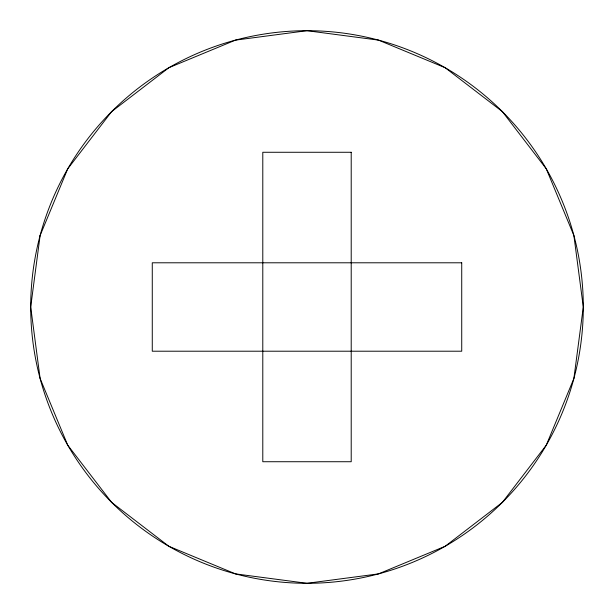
<?xml version="1.0" encoding="UTF-8"?>
<svg xmlns="http://www.w3.org/2000/svg" width="614" height="614" viewBox="0 0 614 614"><rect width="100%" height="100%" fill="white"/><g stroke="black" fill="none" stroke-linecap="round" stroke-linejoin="round"><path stroke-width="0.92" d="M40.117 235.492L30.7 307L40.117 378.508L67.717 445.15L111.625 502.375L168.85 546.283L235.492 573.883L307 583.3L378.508 573.883L445.15 546.283L502.375 502.375L546.283 445.15L573.883 378.508L583.3 307L573.883 235.492L546.283 168.85L502.375 111.625L445.15 67.717L378.508 40.117L307 30.7L235.492 40.117L168.85 67.717L111.625 111.625L67.717 168.85L40.117 235.492M351.208 152.272L262.792 152.272L262.792 461.728L351.208 461.728L351.208 152.272M461.728 262.792L152.272 262.792L152.272 351.208L461.728 351.208L461.728 262.792M168.85 546.283A276.3 276.3 0 0 0 583.3 307A276.3 276.3 0 0 0 168.85 67.717A276.3 276.3 0 0 0 168.85 546.283"/></g></svg>
